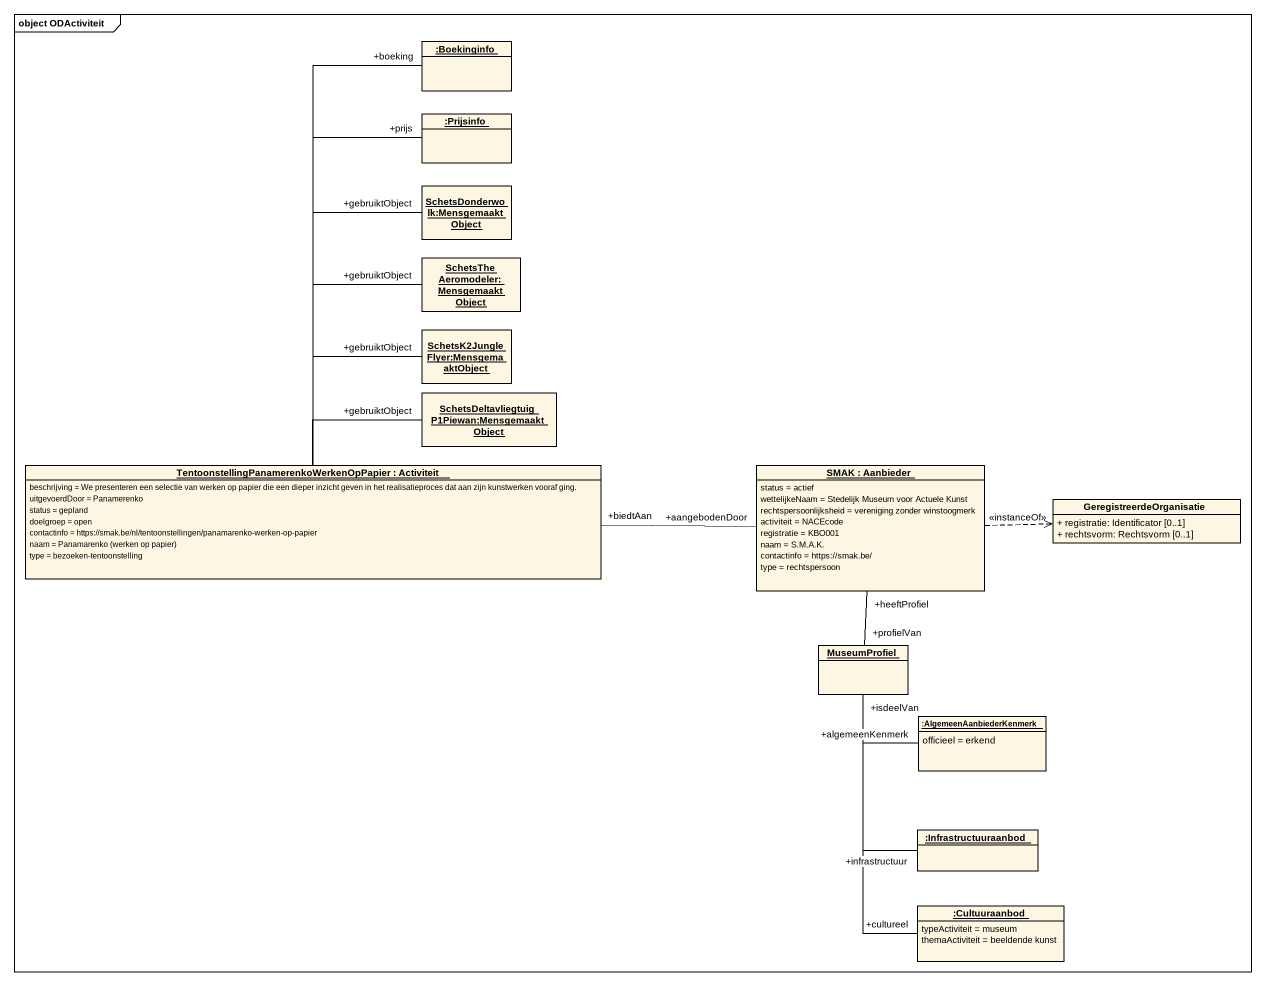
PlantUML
@startuml
mainframe object ODActiviteit
hide circle
hide empty members
skinparam classAttributeIconSize 0
object ":Boekinginfo" as Boekinginfo
object ":Prijsinfo" as Prijsinfo
object "SchetsDonderwolk:MensgemaaktObject" as SchetsDonderwolk
object "SchetsTheAeromodeler:MensgemaaktObject" as SchetsTheAeromodeler
object "SchetsK2JungleFlyer:MensgemaaktObject" as SchetsK2JungleFlyer
object "SchetsDeltavliegtuigP1Piewan:MensgemaaktObject" as SchetsDeltavliegtuigP1Piewan
object "TentoonstellingPanamerenkoWerkenOpPapier : Activiteit" as TentoonstellingPanamerenkoWe {
  beschrijving = We presenteren een selectie van werken op papier die een dieper inzicht geven in het realisatieproces dat aan zijn kunstwerken vooraf ging.
  uitgevoerdDoor = Panamerenko
  status = gepland
  doelgroep = open
  contactinfo = https://smak.be/nl/tentoonstellingen/panamarenko-werken-op-papier
  naam = Panamarenko (werken op papier)
  type = bezoeken-tentoonstelling
}
object "SMAK : Aanbieder" as SMAK {
  status = actief
  wettelijkeNaam = Stedelijk Museum voor Actuele Kunst
  rechtspersoonlijksheid = vereniging zonder winstoogmerk
  activiteit = NACEcode
  registratie = KBO001
  naam = S.M.A.K.
  contactinfo = https://smak.be/
  type = rechtspersoon
}
class GeregistreerdeOrganisatie {
  + registratie: Identificator [0..1]
  + rechtsvorm: Rechtsvorm [0..1]
}
object MuseumProfiel
object ":AlgemeenAanbiederKenmerk" as AlgemeenAanbiederKenmerk {
  officieel = erkend
}
object ":Infrastructuuraanbod" as Infrastructuuraanbod
object ":Cultuuraanbod" as Cultuuraanbod {
  typeActiviteit = museum
  themaActiviteit = beeldende kunst
}
Boekinginfo "+boeking" -- TentoonstellingPanamerenkoWe
Prijsinfo "+prijs" -- TentoonstellingPanamerenkoWe
SchetsDonderwolk "+gebruiktObject" -- TentoonstellingPanamerenkoWe
SchetsTheAeromodeler "+gebruiktObject" -- TentoonstellingPanamerenkoWe
SchetsK2JungleFlyer "+gebruiktObject" -- TentoonstellingPanamerenkoWe
TentoonstellingPanamerenkoWe -right- "+gebruiktObject" SchetsDeltavliegtuigP1Piewan
SMAK "+aangebodenDoor" -left- "+biedtAan" TentoonstellingPanamerenkoWe
SMAK .right.> GeregistreerdeOrganisatie : <<instanceOf>>
MuseumProfiel "+profielVan" -up- "+heeftProfiel" SMAK
AlgemeenAanbiederKenmerk "+algemeenKenmerk" -up- "+isdeelVan" MuseumProfiel
Infrastructuuraanbod "+infrastructuur" -up- MuseumProfiel
Cultuuraanbod "+cultureel" -up- MuseumProfiel
@enduml
